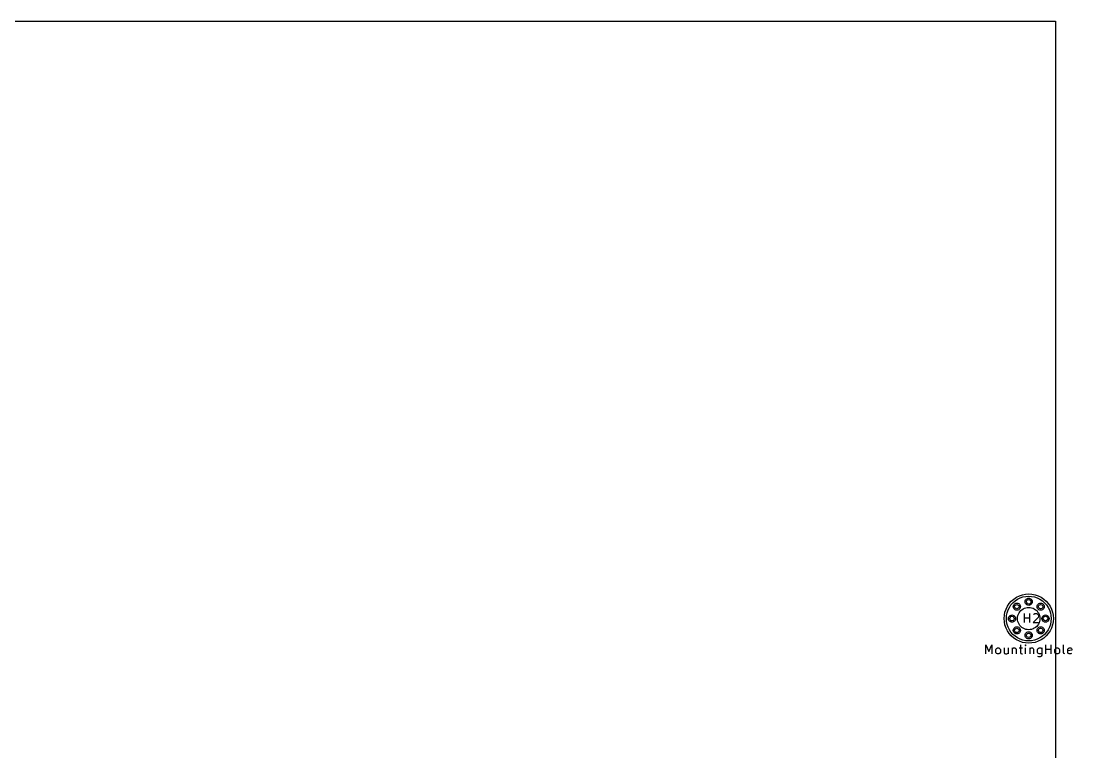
# Model space of a CAD drawing. Extents: x 0 to 235, y -164 to 2.
# Drawn here: x 117.9 to 235.4, y -81.9 to -0.2 of the extents above; entities that cross this region are included whole.
import ezdxf

# ---------------------------------------------------------------- set-up
doc = ezdxf.new("R2010")
doc.units = 0
doc.layers.get('0').update_dxf_attribs({"linetype": 'CONTINUOUS'})

msp = doc.modelspace()

# ---------------------------------------------------------------- linework, layer by layer
at = {"color": 7}
for p, q in [((2.20726, -0.208869), (233.50728, -0.208869)), ((233.50728, -0.208869), (233.50728, -162.111009)), ((229.447916, -65.670257), (229.447916, -65.670257)), ((229.447916, -65.670257), (229.447916, -65.670257)), ((229.597915, -65.670257), (229.597915, -65.670257)), ((229.597915, -65.670257), (229.597915, -65.670257)), ((229.597915, -65.670257), (229.597915, -65.670257)), ((229.597915, -65.670257), (229.597915, -65.670257)), ((230.773796, -65.121109), (230.773796, -65.121109)), ((230.773796, -65.121109), (230.773796, -65.121109)), ((230.923795, -65.121109), (230.923795, -65.121109)), ((230.923795, -65.121109), (230.923795, -65.121109)), ((230.923795, -65.121109), (230.923795, -65.121109)), ((230.923795, -65.121109), (230.923795, -65.121109)), ((232.099676, -65.670257), (232.099676, -65.670257)), ((232.099676, -65.670257), (232.099676, -65.670257)), ((232.249675, -65.670257), (232.249675, -65.670257)), ((232.249675, -65.670257), (232.249675, -65.670257)), ((232.249675, -65.670257), (232.249675, -65.670257)), ((232.249675, -65.670257), (232.249675, -65.670257)), ((230.0605, -67.447749), (230.0605, -66.446989)), ((230.0605, -66.924509), (230.632, -66.924509)), ((230.632, -67.447749), (230.632, -66.446989)), ((231.5845, -66.876249), (231.013, -67.447749)), ((231.06126, -66.543509), (231.10952, -66.495249)), ((231.10952, -66.495249), (231.2035, -66.446989)), ((231.2035, -66.446989), (231.44226, -66.446989)), ((231.44226, -66.446989), (231.53624, -66.495249)), ((231.53624, -66.495249), (231.5845, -66.543509)), ((231.5845, -66.543509), (231.63276, -66.637489)), ((231.63276, -66.734009), (231.5845, -66.876249)), ((231.63276, -66.637489), (231.63276, -66.734009)), ((228.898768, -66.996137), (228.898768, -66.996137)), ((228.898768, -66.996137), (228.898768, -66.996137)), ((229.048767, -66.996137), (229.048767, -66.996137)), ((229.048767, -66.996137), (229.048767, -66.996137)), ((229.048767, -66.996137), (229.048767, -66.996137)), ((229.048767, -66.996137), (229.048767, -66.996137)), ((231.013, -67.447749), (231.63276, -67.447749)), ((231.773796, -66.996137), (231.773796, -66.996137)), ((231.773796, -66.996137), (231.773796, -66.996137)), ((232.648824, -66.996137), (232.648824, -66.996137)), ((232.648824, -66.996137), (232.648824, -66.996137)), ((232.798823, -66.996137), (232.798823, -66.996137)), ((232.798823, -66.996137), (232.798823, -66.996137)), ((232.798823, -66.996137), (232.798823, -66.996137)), ((232.798823, -66.996137), (232.798823, -66.996137)), ((233.023796, -66.996137), (233.023796, -66.996137)), ((233.023796, -66.996137), (233.023796, -66.996137)), ((233.023796, -66.996137), (233.023796, -66.996137)), ((233.023796, -66.996137), (233.023796, -66.996137)), ((233.023796, -66.996137), (233.023796, -66.996137)), ((233.273803, -66.996137), (233.273803, -66.996137)), ((229.447916, -68.322017), (229.447916, -68.322017)), ((229.447916, -68.322017), (229.447916, -68.322017)), ((229.597915, -68.322017), (229.597915, -68.322017)), ((229.597915, -68.322017), (229.597915, -68.322017)), ((229.597915, -68.322017), (229.597915, -68.322017)), ((229.597915, -68.322017), (229.597915, -68.322017)), ((230.773796, -68.871165), (230.773796, -68.871165)), ((230.773796, -68.871165), (230.773796, -68.871165)), ((230.923795, -68.871165), (230.923795, -68.871165)), ((230.923795, -68.871165), (230.923795, -68.871165)), ((230.923795, -68.871165), (230.923795, -68.871165)), ((230.923795, -68.871165), (230.923795, -68.871165)), ((232.099676, -68.322017), (232.099676, -68.322017)), ((232.099676, -68.322017), (232.099676, -68.322017)), ((232.249675, -68.322017), (232.249675, -68.322017)), ((232.249675, -68.322017), (232.249675, -68.322017)), ((232.249675, -68.322017), (232.249675, -68.322017)), ((232.249675, -68.322017), (232.249675, -68.322017)), ((225.73742, -70.947869), (225.73742, -69.947109)), ((225.73742, -69.947109), (226.07016, -70.660849)), ((226.07016, -70.660849), (226.4029, -69.947109)), ((226.4029, -69.947109), (226.4029, -70.947869)), ((226.83216, -70.470349), (226.88042, -70.376369)), ((226.83216, -70.757369), (226.83216, -70.470349)), ((226.88042, -70.376369), (226.92614, -70.328109)), ((226.92614, -70.328109), (227.02266, -70.279849)), ((227.02266, -70.279849), (227.1649, -70.279849)), ((227.1649, -70.279849), (227.26142, -70.328109)), ((227.26142, -70.328109), (227.30714, -70.376369)), ((227.30714, -70.376369), (227.3554, -70.470349)), ((227.3554, -70.470349), (227.3554, -70.757369)), ((227.78466, -70.279849), (227.78466, -70.803089)), ((228.21392, -70.279849), (228.21392, -70.947869)), ((228.6889, -70.279849), (228.6889, -70.947869)), ((228.6889, -70.376369), (228.73716, -70.328109)), ((228.73716, -70.328109), (228.83114, -70.279849)), ((228.83114, -70.279849), (228.97592, -70.279849)), ((228.97592, -70.279849), (229.0699, -70.328109)), ((229.0699, -70.328109), (229.11816, -70.424629)), ((229.11816, -70.424629), (229.11816, -70.947869)), ((229.4509, -70.279849), (229.8319, -70.279849)), ((229.59314, -69.947109), (229.59314, -70.803089)), ((230.16464, -69.947109), (230.11892, -69.995369)), ((230.11892, -69.995369), (230.16464, -70.043629)), ((230.2129, -69.995369), (230.16464, -69.947109)), ((230.16464, -69.947109), (230.16464, -70.043629)), ((230.16464, -70.043629), (230.2129, -69.995369)), ((230.16464, -70.947869), (230.16464, -70.279849)), ((230.64216, -70.279849), (230.64216, -70.947869)), ((230.64216, -70.376369), (230.69042, -70.328109)), ((230.69042, -70.328109), (230.7844, -70.279849)), ((230.7844, -70.279849), (230.92664, -70.279849)), ((230.92664, -70.279849), (231.02316, -70.328109)), ((231.02316, -70.328109), (231.07142, -70.424629)), ((231.07142, -70.424629), (231.07142, -70.947869)), ((231.49814, -70.470349), (231.5464, -70.376369)), ((231.49814, -70.757369), (231.49814, -70.470349)), ((231.5464, -70.376369), (231.59466, -70.328109)), ((231.59466, -70.328109), (231.68864, -70.279849)), ((231.68864, -70.279849), (231.87914, -70.279849)), ((231.87914, -70.279849), (231.97566, -70.328109)), ((231.97566, -70.279849), (231.97566, -71.090109)), ((232.45064, -70.947869), (232.45064, -69.947109)), ((232.45064, -70.424629), (233.02214, -70.424629)), ((233.02214, -70.947869), (233.02214, -69.947109)), ((233.4514, -70.470349), (233.49966, -70.376369)), ((233.4514, -70.757369), (233.4514, -70.470349)), ((233.49966, -70.376369), (233.54538, -70.328109)), ((233.54538, -70.328109), (233.6419, -70.279849)), ((233.6419, -70.279849), (233.78414, -70.279849)), ((233.78414, -70.279849), (233.88066, -70.328109)), ((233.88066, -70.328109), (233.92638, -70.376369)), ((233.92638, -70.376369), (233.97464, -70.470349)), ((233.97464, -70.470349), (233.97464, -70.757369)), ((234.4039, -70.803089), (234.4039, -69.947109)), ((234.87888, -70.424629), (234.92714, -70.328109)), ((234.87888, -70.803089), (234.87888, -70.424629)), ((234.92714, -70.328109), (235.02366, -70.279849)), ((235.02366, -70.279849), (235.21416, -70.279849)), ((235.21416, -70.279849), (235.30814, -70.328109)), ((235.30814, -70.328109), (235.3564, -70.424629)), ((235.3564, -70.424629), (235.3564, -70.518609)), ((226.88042, -70.851349), (226.83216, -70.757369)), ((226.92614, -70.899609), (226.88042, -70.851349)), ((227.02266, -70.947869), (226.92614, -70.899609)), ((227.1649, -70.947869), (227.02266, -70.947869)), ((227.26142, -70.899609), (227.1649, -70.947869)), ((227.30714, -70.851349), (227.26142, -70.899609)), ((227.3554, -70.757369), (227.30714, -70.851349)), ((227.78466, -70.803089), (227.83292, -70.899609)), ((227.83292, -70.899609), (227.9269, -70.947869)), ((227.9269, -70.947869), (228.06914, -70.947869)), ((228.06914, -70.947869), (228.16566, -70.899609)), ((228.16566, -70.899609), (228.21392, -70.851349)), ((229.59314, -70.803089), (229.6414, -70.899609)), ((229.6414, -70.899609), (229.73792, -70.947869)), ((229.73792, -70.947869), (229.8319, -70.947869)), ((231.5464, -70.851349), (231.49814, -70.757369)), ((231.59466, -70.899609), (231.5464, -70.851349)), ((231.64038, -71.280609), (231.5464, -71.232349)), ((231.68864, -70.947869), (231.59466, -70.899609)), ((231.78516, -71.280609), (231.64038, -71.280609)), ((231.87914, -70.947869), (231.68864, -70.947869)), ((231.87914, -71.232349), (231.78516, -71.280609)), ((231.97566, -70.899609), (231.87914, -70.947869)), ((231.9274, -71.184089), (231.87914, -71.232349)), ((231.97566, -71.090109), (231.9274, -71.184089)), ((233.49966, -70.851349), (233.4514, -70.757369)), ((233.54538, -70.899609), (233.49966, -70.851349)), ((233.6419, -70.947869), (233.54538, -70.899609)), ((233.78414, -70.947869), (233.6419, -70.947869)), ((233.88066, -70.899609), (233.78414, -70.947869)), ((233.92638, -70.851349), (233.88066, -70.899609)), ((233.97464, -70.757369), (233.92638, -70.851349)), ((234.45216, -70.899609), (234.4039, -70.803089)), ((234.54614, -70.947869), (234.45216, -70.899609)), ((235.3564, -70.518609), (234.87888, -70.615129)), ((234.92714, -70.899609), (234.87888, -70.803089)), ((235.02366, -70.947869), (234.92714, -70.899609)), ((235.21416, -70.947869), (235.02366, -70.947869)), ((235.30814, -70.899609), (235.21416, -70.947869))]:
    msp.add_line(p, q, dxfattribs=at)
for points in [[(229.148792, -64.614561), (229.999648, -64.12332), (231.047944, -64.12332), (231.8988, -64.614561)], [(229.273796, -64.831074), (230.047299, -64.384492), (231.000293, -64.384492), (231.773796, -64.831074)], [(229.273796, -64.831074), (230.047299, -64.384492), (231.000293, -64.384492), (231.773796, -64.831074)], [(229.273796, -64.831074), (230.047299, -64.384492), (231.000293, -64.384492), (231.773796, -64.831074)], [(229.273796, -64.831074), (230.047299, -64.384492), (231.000293, -64.384492), (231.773796, -64.831074)], [(229.273796, -64.831074), (230.047299, -64.384492), (231.000293, -64.384492), (231.773796, -64.831074)], [(227.773789, -66.996137), (227.773789, -66.013654), (228.297937, -65.105803), (229.148792, -64.614561)], [(228.023796, -66.996137), (228.023796, -66.102973), (228.500293, -65.277656), (229.273796, -64.831074)], [(228.023796, -66.996137), (228.023796, -66.102973), (228.500293, -65.277656), (229.273796, -64.831074)], [(228.023796, -66.996137), (228.023796, -66.102973), (228.500293, -65.277656), (229.273796, -64.831074)], [(228.023796, -66.996137), (228.023796, -66.102973), (228.500293, -65.277656), (229.273796, -64.831074)], [(228.023796, -66.996137), (228.023796, -66.102973), (228.500293, -65.277656), (229.273796, -64.831074)], [(228.797917, -65.670257), (228.797917, -65.527351), (228.874156, -65.395301), (228.997916, -65.323848)], [(228.797917, -65.670257), (228.797917, -65.527351), (228.874156, -65.395301), (228.997916, -65.323848)], [(228.797917, -65.670257), (228.797917, -65.527351), (228.874156, -65.395301), (228.997916, -65.323848)], [(228.797917, -65.670257), (228.797917, -65.527351), (228.874156, -65.395301), (228.997916, -65.323848)], [(228.997916, -66.016667), (228.874156, -65.945214), (228.797917, -65.813163), (228.797917, -65.670257)], [(228.997916, -66.016667), (228.874156, -65.945214), (228.797917, -65.813163), (228.797917, -65.670257)], [(228.997916, -66.016667), (228.874156, -65.945214), (228.797917, -65.813163), (228.797917, -65.670257)], [(228.997916, -66.016667), (228.874156, -65.945214), (228.797917, -65.813163), (228.797917, -65.670257)], [(228.947916, -65.670257), (228.947916, -65.580941), (228.995566, -65.498409), (229.072916, -65.453751)], [(228.947916, -65.670257), (228.947916, -65.580941), (228.995566, -65.498409), (229.072916, -65.453751)], [(229.072916, -65.886764), (228.995566, -65.842105), (228.947916, -65.759574), (228.947916, -65.670257)], [(229.072916, -65.886764), (228.995566, -65.842105), (228.947916, -65.759574), (228.947916, -65.670257)], [(228.997916, -65.323848), (229.121677, -65.252395), (229.274155, -65.252395), (229.397916, -65.323848)], [(228.997916, -65.323848), (229.121677, -65.252395), (229.274155, -65.252395), (229.397916, -65.323848)], [(228.997916, -65.323848), (229.121677, -65.252395), (229.274155, -65.252395), (229.397916, -65.323848)], [(228.997916, -65.323848), (229.121677, -65.252395), (229.274155, -65.252395), (229.397916, -65.323848)], [(229.072916, -65.453751), (229.150266, -65.409093), (229.245566, -65.409093), (229.322916, -65.453751)], [(229.072916, -65.453751), (229.150266, -65.409093), (229.245566, -65.409093), (229.322916, -65.453751)], [(229.322916, -65.453751), (229.400266, -65.498409), (229.447916, -65.580941), (229.447916, -65.670257)], [(229.322916, -65.453751), (229.400266, -65.498409), (229.447916, -65.580941), (229.447916, -65.670257)], [(229.447916, -65.670257), (229.447916, -65.759574), (229.400266, -65.842105), (229.322916, -65.886764)], [(229.447916, -65.670257), (229.447916, -65.759574), (229.400266, -65.842105), (229.322916, -65.886764)], [(229.397916, -65.323848), (229.521676, -65.395301), (229.597915, -65.527351), (229.597915, -65.670257)], [(229.397916, -65.323848), (229.521676, -65.395301), (229.597915, -65.527351), (229.597915, -65.670257)], [(229.397916, -65.323848), (229.521676, -65.395301), (229.597915, -65.527351), (229.597915, -65.670257)], [(229.397916, -65.323848), (229.521676, -65.395301), (229.597915, -65.527351), (229.597915, -65.670257)], [(229.597915, -65.670257), (229.597915, -65.813163), (229.521676, -65.945214), (229.397916, -66.016667)], [(229.597915, -65.670257), (229.597915, -65.813163), (229.521676, -65.945214), (229.397916, -66.016667)], [(229.597915, -65.670257), (229.597915, -65.813163), (229.521676, -65.945214), (229.397916, -66.016667)], [(229.597915, -65.670257), (229.597915, -65.813163), (229.521676, -65.945214), (229.397916, -66.016667)], [(229.898796, -65.913605), (230.285547, -65.690314), (230.762045, -65.690314), (231.148796, -65.913605)], [(229.898796, -65.913605), (230.285547, -65.690314), (230.762045, -65.690314), (231.148796, -65.913605)], [(230.123797, -65.121109), (230.123797, -64.978203), (230.200036, -64.846153), (230.323796, -64.7747)], [(230.123797, -65.121109), (230.123797, -64.978203), (230.200036, -64.846153), (230.323796, -64.7747)], [(230.123797, -65.121109), (230.123797, -64.978203), (230.200036, -64.846153), (230.323796, -64.7747)], [(230.123797, -65.121109), (230.123797, -64.978203), (230.200036, -64.846153), (230.323796, -64.7747)], [(230.323796, -65.467519), (230.200036, -65.396066), (230.123797, -65.264015), (230.123797, -65.121109)], [(230.323796, -65.467519), (230.200036, -65.396066), (230.123797, -65.264015), (230.123797, -65.121109)], [(230.323796, -65.467519), (230.200036, -65.396066), (230.123797, -65.264015), (230.123797, -65.121109)], [(230.323796, -65.467519), (230.200036, -65.396066), (230.123797, -65.264015), (230.123797, -65.121109)], [(230.273796, -65.121109), (230.273796, -65.031793), (230.321446, -64.949261), (230.398796, -64.904603)], [(230.273796, -65.121109), (230.273796, -65.031793), (230.321446, -64.949261), (230.398796, -64.904603)], [(230.398796, -65.337616), (230.321446, -65.292957), (230.273796, -65.210426), (230.273796, -65.121109)], [(230.398796, -65.337616), (230.321446, -65.292957), (230.273796, -65.210426), (230.273796, -65.121109)], [(230.323796, -64.7747), (230.447557, -64.703247), (230.600035, -64.703247), (230.723796, -64.7747)], [(230.323796, -64.7747), (230.447557, -64.703247), (230.600035, -64.703247), (230.723796, -64.7747)], [(230.323796, -64.7747), (230.447557, -64.703247), (230.600035, -64.703247), (230.723796, -64.7747)], [(230.323796, -64.7747), (230.447557, -64.703247), (230.600035, -64.703247), (230.723796, -64.7747)], [(230.723796, -65.467519), (230.600035, -65.538972), (230.447557, -65.538972), (230.323796, -65.467519)], [(230.723796, -65.467519), (230.600035, -65.538972), (230.447557, -65.538972), (230.323796, -65.467519)], [(230.723796, -65.467519), (230.600035, -65.538972), (230.447557, -65.538972), (230.323796, -65.467519)], [(230.723796, -65.467519), (230.600035, -65.538972), (230.447557, -65.538972), (230.323796, -65.467519)], [(230.398796, -64.904603), (230.476146, -64.859945), (230.571446, -64.859945), (230.648796, -64.904603)], [(230.398796, -64.904603), (230.476146, -64.859945), (230.571446, -64.859945), (230.648796, -64.904603)], [(230.648796, -65.337616), (230.571446, -65.382274), (230.476146, -65.382274), (230.398796, -65.337616)], [(230.648796, -65.337616), (230.571446, -65.382274), (230.476146, -65.382274), (230.398796, -65.337616)], [(230.648796, -64.904603), (230.726146, -64.949261), (230.773796, -65.031793), (230.773796, -65.121109)], [(230.648796, -64.904603), (230.726146, -64.949261), (230.773796, -65.031793), (230.773796, -65.121109)], [(230.773796, -65.121109), (230.773796, -65.210426), (230.726146, -65.292957), (230.648796, -65.337616)], [(230.773796, -65.121109), (230.773796, -65.210426), (230.726146, -65.292957), (230.648796, -65.337616)], [(230.723796, -64.7747), (230.847556, -64.846153), (230.923795, -64.978203), (230.923795, -65.121109)], [(230.723796, -64.7747), (230.847556, -64.846153), (230.923795, -64.978203), (230.923795, -65.121109)], [(230.723796, -64.7747), (230.847556, -64.846153), (230.923795, -64.978203), (230.923795, -65.121109)], [(230.723796, -64.7747), (230.847556, -64.846153), (230.923795, -64.978203), (230.923795, -65.121109)], [(230.923795, -65.121109), (230.923795, -65.264015), (230.847556, -65.396066), (230.723796, -65.467519)], [(230.923795, -65.121109), (230.923795, -65.264015), (230.847556, -65.396066), (230.723796, -65.467519)], [(230.923795, -65.121109), (230.923795, -65.264015), (230.847556, -65.396066), (230.723796, -65.467519)], [(230.923795, -65.121109), (230.923795, -65.264015), (230.847556, -65.396066), (230.723796, -65.467519)], [(231.449677, -65.670257), (231.449677, -65.527351), (231.525916, -65.395301), (231.649676, -65.323848)], [(231.449677, -65.670257), (231.449677, -65.527351), (231.525916, -65.395301), (231.649676, -65.323848)], [(231.449677, -65.670257), (231.449677, -65.527351), (231.525916, -65.395301), (231.649676, -65.323848)], [(231.449677, -65.670257), (231.449677, -65.527351), (231.525916, -65.395301), (231.649676, -65.323848)], [(231.649676, -66.016667), (231.525916, -65.945214), (231.449677, -65.813163), (231.449677, -65.670257)], [(231.649676, -66.016667), (231.525916, -65.945214), (231.449677, -65.813163), (231.449677, -65.670257)], [(231.649676, -66.016667), (231.525916, -65.945214), (231.449677, -65.813163), (231.449677, -65.670257)], [(231.649676, -66.016667), (231.525916, -65.945214), (231.449677, -65.813163), (231.449677, -65.670257)], [(231.599676, -65.670257), (231.599676, -65.580941), (231.647326, -65.498409), (231.724676, -65.453751)], [(231.599676, -65.670257), (231.599676, -65.580941), (231.647326, -65.498409), (231.724676, -65.453751)], [(231.724676, -65.886764), (231.647326, -65.842105), (231.599676, -65.759574), (231.599676, -65.670257)], [(231.724676, -65.886764), (231.647326, -65.842105), (231.599676, -65.759574), (231.599676, -65.670257)], [(231.649676, -65.323848), (231.773437, -65.252395), (231.925915, -65.252395), (232.049676, -65.323848)], [(231.649676, -65.323848), (231.773437, -65.252395), (231.925915, -65.252395), (232.049676, -65.323848)], [(231.649676, -65.323848), (231.773437, -65.252395), (231.925915, -65.252395), (232.049676, -65.323848)], [(231.649676, -65.323848), (231.773437, -65.252395), (231.925915, -65.252395), (232.049676, -65.323848)], [(231.724676, -65.453751), (231.802026, -65.409093), (231.897326, -65.409093), (231.974676, -65.453751)], [(231.724676, -65.453751), (231.802026, -65.409093), (231.897326, -65.409093), (231.974676, -65.453751)], [(231.773796, -64.831074), (232.547299, -65.277656), (233.023796, -66.102973), (233.023796, -66.996137)], [(231.773796, -64.831074), (232.547299, -65.277656), (233.023796, -66.102973), (233.023796, -66.996137)], [(231.773796, -64.831074), (232.547299, -65.277656), (233.023796, -66.102973), (233.023796, -66.996137)], [(231.773796, -64.831074), (232.547299, -65.277656), (233.023796, -66.102973), (233.023796, -66.996137)], [(231.773796, -64.831074), (232.547299, -65.277656), (233.023796, -66.102973), (233.023796, -66.996137)], [(231.8988, -64.614561), (232.749655, -65.105803), (233.273803, -66.013654), (233.273803, -66.996137)], [(231.974676, -65.453751), (232.052026, -65.498409), (232.099676, -65.580941), (232.099676, -65.670257)], [(231.974676, -65.453751), (232.052026, -65.498409), (232.099676, -65.580941), (232.099676, -65.670257)], [(232.099676, -65.670257), (232.099676, -65.759574), (232.052026, -65.842105), (231.974676, -65.886764)], [(232.099676, -65.670257), (232.099676, -65.759574), (232.052026, -65.842105), (231.974676, -65.886764)], [(232.049676, -65.323848), (232.173436, -65.395301), (232.249675, -65.527351), (232.249675, -65.670257)], [(232.049676, -65.323848), (232.173436, -65.395301), (232.249675, -65.527351), (232.249675, -65.670257)], [(232.049676, -65.323848), (232.173436, -65.395301), (232.249675, -65.527351), (232.249675, -65.670257)], [(232.049676, -65.323848), (232.173436, -65.395301), (232.249675, -65.527351), (232.249675, -65.670257)], [(232.249675, -65.670257), (232.249675, -65.813163), (232.173436, -65.945214), (232.049676, -66.016667)], [(232.249675, -65.670257), (232.249675, -65.813163), (232.173436, -65.945214), (232.049676, -66.016667)], [(232.249675, -65.670257), (232.249675, -65.813163), (232.173436, -65.945214), (232.049676, -66.016667)], [(232.249675, -65.670257), (232.249675, -65.813163), (232.173436, -65.945214), (232.049676, -66.016667)], [(228.248769, -66.996137), (228.248769, -66.853231), (228.325008, -66.721181), (228.448768, -66.649728)], [(228.248769, -66.996137), (228.248769, -66.853231), (228.325008, -66.721181), (228.448768, -66.649728)], [(228.248769, -66.996137), (228.248769, -66.853231), (228.325008, -66.721181), (228.448768, -66.649728)], [(228.248769, -66.996137), (228.248769, -66.853231), (228.325008, -66.721181), (228.448768, -66.649728)], [(228.398768, -66.996137), (228.398768, -66.906821), (228.446418, -66.824289), (228.523768, -66.779631)], [(228.398768, -66.996137), (228.398768, -66.906821), (228.446418, -66.824289), (228.523768, -66.779631)], [(228.448768, -66.649728), (228.572529, -66.578275), (228.725007, -66.578275), (228.848768, -66.649728)], [(228.448768, -66.649728), (228.572529, -66.578275), (228.725007, -66.578275), (228.848768, -66.649728)], [(228.448768, -66.649728), (228.572529, -66.578275), (228.725007, -66.578275), (228.848768, -66.649728)], [(228.448768, -66.649728), (228.572529, -66.578275), (228.725007, -66.578275), (228.848768, -66.649728)], [(228.523768, -66.779631), (228.601118, -66.734973), (228.696418, -66.734973), (228.773768, -66.779631)], [(228.523768, -66.779631), (228.601118, -66.734973), (228.696418, -66.734973), (228.773768, -66.779631)], [(228.773768, -66.779631), (228.851118, -66.824289), (228.898768, -66.906821), (228.898768, -66.996137)], [(228.773768, -66.779631), (228.851118, -66.824289), (228.898768, -66.906821), (228.898768, -66.996137)], [(228.848768, -66.649728), (228.972528, -66.721181), (229.048767, -66.853231), (229.048767, -66.996137)], [(228.848768, -66.649728), (228.972528, -66.721181), (229.048767, -66.853231), (229.048767, -66.996137)], [(228.848768, -66.649728), (228.972528, -66.721181), (229.048767, -66.853231), (229.048767, -66.996137)], [(228.848768, -66.649728), (228.972528, -66.721181), (229.048767, -66.853231), (229.048767, -66.996137)], [(229.397916, -66.016667), (229.274155, -66.08812), (229.121677, -66.08812), (228.997916, -66.016667)], [(229.397916, -66.016667), (229.274155, -66.08812), (229.121677, -66.08812), (228.997916, -66.016667)], [(229.397916, -66.016667), (229.274155, -66.08812), (229.121677, -66.08812), (228.997916, -66.016667)], [(229.397916, -66.016667), (229.274155, -66.08812), (229.121677, -66.08812), (228.997916, -66.016667)], [(229.322916, -65.886764), (229.245566, -65.931422), (229.150266, -65.931422), (229.072916, -65.886764)], [(229.322916, -65.886764), (229.245566, -65.931422), (229.150266, -65.931422), (229.072916, -65.886764)], [(229.273796, -66.996137), (229.273796, -66.549555), (229.512045, -66.136896), (229.898796, -65.913605)], [(229.273796, -66.996137), (229.273796, -66.549555), (229.512045, -66.136896), (229.898796, -65.913605)], [(231.148796, -65.913605), (231.535547, -66.136896), (231.773796, -66.549555), (231.773796, -66.996137)], [(231.148796, -65.913605), (231.535547, -66.136896), (231.773796, -66.549555), (231.773796, -66.996137)], [(232.049676, -66.016667), (231.925915, -66.08812), (231.773437, -66.08812), (231.649676, -66.016667)], [(232.049676, -66.016667), (231.925915, -66.08812), (231.773437, -66.08812), (231.649676, -66.016667)], [(232.049676, -66.016667), (231.925915, -66.08812), (231.773437, -66.08812), (231.649676, -66.016667)], [(232.049676, -66.016667), (231.925915, -66.08812), (231.773437, -66.08812), (231.649676, -66.016667)], [(231.974676, -65.886764), (231.897326, -65.931422), (231.802026, -65.931422), (231.724676, -65.886764)], [(231.974676, -65.886764), (231.897326, -65.931422), (231.802026, -65.931422), (231.724676, -65.886764)], [(231.998825, -66.996137), (231.998825, -66.853231), (232.075064, -66.721181), (232.198824, -66.649728)], [(231.998825, -66.996137), (231.998825, -66.853231), (232.075064, -66.721181), (232.198824, -66.649728)], [(231.998825, -66.996137), (231.998825, -66.853231), (232.075064, -66.721181), (232.198824, -66.649728)], [(231.998825, -66.996137), (231.998825, -66.853231), (232.075064, -66.721181), (232.198824, -66.649728)], [(232.148824, -66.996137), (232.148824, -66.906821), (232.196474, -66.824289), (232.273824, -66.779631)], [(232.148824, -66.996137), (232.148824, -66.906821), (232.196474, -66.824289), (232.273824, -66.779631)], [(232.198824, -66.649728), (232.322585, -66.578275), (232.475063, -66.578275), (232.598824, -66.649728)], [(232.198824, -66.649728), (232.322585, -66.578275), (232.475063, -66.578275), (232.598824, -66.649728)], [(232.198824, -66.649728), (232.322585, -66.578275), (232.475063, -66.578275), (232.598824, -66.649728)], [(232.198824, -66.649728), (232.322585, -66.578275), (232.475063, -66.578275), (232.598824, -66.649728)], [(232.273824, -66.779631), (232.351174, -66.734973), (232.446474, -66.734973), (232.523824, -66.779631)], [(232.273824, -66.779631), (232.351174, -66.734973), (232.446474, -66.734973), (232.523824, -66.779631)], [(232.523824, -66.779631), (232.601174, -66.824289), (232.648824, -66.906821), (232.648824, -66.996137)], [(232.523824, -66.779631), (232.601174, -66.824289), (232.648824, -66.906821), (232.648824, -66.996137)], [(232.598824, -66.649728), (232.722584, -66.721181), (232.798823, -66.853231), (232.798823, -66.996137)], [(232.598824, -66.649728), (232.722584, -66.721181), (232.798823, -66.853231), (232.798823, -66.996137)], [(232.598824, -66.649728), (232.722584, -66.721181), (232.798823, -66.853231), (232.798823, -66.996137)], [(232.598824, -66.649728), (232.722584, -66.721181), (232.798823, -66.853231), (232.798823, -66.996137)], [(229.148792, -69.377713), (228.297937, -68.886472), (227.773789, -67.97862), (227.773789, -66.996137)], [(229.273796, -69.161201), (228.500293, -68.714619), (228.023796, -67.889301), (228.023796, -66.996137)], [(229.273796, -69.161201), (228.500293, -68.714619), (228.023796, -67.889301), (228.023796, -66.996137)], [(229.273796, -69.161201), (228.500293, -68.714619), (228.023796, -67.889301), (228.023796, -66.996137)], [(229.273796, -69.161201), (228.500293, -68.714619), (228.023796, -67.889301), (228.023796, -66.996137)], [(229.273796, -69.161201), (228.500293, -68.714619), (228.023796, -67.889301), (228.023796, -66.996137)], [(228.448768, -67.342547), (228.325008, -67.271094), (228.248769, -67.139043), (228.248769, -66.996137)], [(228.448768, -67.342547), (228.325008, -67.271094), (228.248769, -67.139043), (228.248769, -66.996137)], [(228.448768, -67.342547), (228.325008, -67.271094), (228.248769, -67.139043), (228.248769, -66.996137)], [(228.448768, -67.342547), (228.325008, -67.271094), (228.248769, -67.139043), (228.248769, -66.996137)], [(228.523768, -67.212644), (228.446418, -67.167985), (228.398768, -67.085454), (228.398768, -66.996137)], [(228.523768, -67.212644), (228.446418, -67.167985), (228.398768, -67.085454), (228.398768, -66.996137)], [(228.848768, -67.342547), (228.725007, -67.414), (228.572529, -67.414), (228.448768, -67.342547)], [(228.848768, -67.342547), (228.725007, -67.414), (228.572529, -67.414), (228.448768, -67.342547)], [(228.848768, -67.342547), (228.725007, -67.414), (228.572529, -67.414), (228.448768, -67.342547)], [(228.848768, -67.342547), (228.725007, -67.414), (228.572529, -67.414), (228.448768, -67.342547)], [(228.773768, -67.212644), (228.696418, -67.257302), (228.601118, -67.257302), (228.523768, -67.212644)], [(228.773768, -67.212644), (228.696418, -67.257302), (228.601118, -67.257302), (228.523768, -67.212644)], [(228.898768, -66.996137), (228.898768, -67.085454), (228.851118, -67.167985), (228.773768, -67.212644)], [(228.898768, -66.996137), (228.898768, -67.085454), (228.851118, -67.167985), (228.773768, -67.212644)], [(228.797917, -68.322017), (228.797917, -68.179111), (228.874156, -68.047061), (228.997916, -67.975608)], [(228.797917, -68.322017), (228.797917, -68.179111), (228.874156, -68.047061), (228.997916, -67.975608)], [(228.797917, -68.322017), (228.797917, -68.179111), (228.874156, -68.047061), (228.997916, -67.975608)], [(228.797917, -68.322017), (228.797917, -68.179111), (228.874156, -68.047061), (228.997916, -67.975608)], [(229.048767, -66.996137), (229.048767, -67.139043), (228.972528, -67.271094), (228.848768, -67.342547)], [(229.048767, -66.996137), (229.048767, -67.139043), (228.972528, -67.271094), (228.848768, -67.342547)], [(229.048767, -66.996137), (229.048767, -67.139043), (228.972528, -67.271094), (228.848768, -67.342547)], [(229.048767, -66.996137), (229.048767, -67.139043), (228.972528, -67.271094), (228.848768, -67.342547)], [(228.947916, -68.322017), (228.947916, -68.232701), (228.995566, -68.150169), (229.072916, -68.105511)], [(228.947916, -68.322017), (228.947916, -68.232701), (228.995566, -68.150169), (229.072916, -68.105511)], [(228.997916, -67.975608), (229.121677, -67.904155), (229.274155, -67.904155), (229.397916, -67.975608)], [(228.997916, -67.975608), (229.121677, -67.904155), (229.274155, -67.904155), (229.397916, -67.975608)], [(228.997916, -67.975608), (229.121677, -67.904155), (229.274155, -67.904155), (229.397916, -67.975608)], [(228.997916, -67.975608), (229.121677, -67.904155), (229.274155, -67.904155), (229.397916, -67.975608)], [(229.072916, -68.105511), (229.150266, -68.060853), (229.245566, -68.060853), (229.322916, -68.105511)], [(229.072916, -68.105511), (229.150266, -68.060853), (229.245566, -68.060853), (229.322916, -68.105511)], [(229.898796, -68.078669), (229.512045, -67.855378), (229.273796, -67.442719), (229.273796, -66.996137)], [(229.898796, -68.078669), (229.512045, -67.855378), (229.273796, -67.442719), (229.273796, -66.996137)], [(229.322916, -68.105511), (229.400266, -68.150169), (229.447916, -68.232701), (229.447916, -68.322017)], [(229.322916, -68.105511), (229.400266, -68.150169), (229.447916, -68.232701), (229.447916, -68.322017)], [(229.397916, -67.975608), (229.521676, -68.047061), (229.597915, -68.179111), (229.597915, -68.322017)], [(229.397916, -67.975608), (229.521676, -68.047061), (229.597915, -68.179111), (229.597915, -68.322017)], [(229.397916, -67.975608), (229.521676, -68.047061), (229.597915, -68.179111), (229.597915, -68.322017)], [(229.397916, -67.975608), (229.521676, -68.047061), (229.597915, -68.179111), (229.597915, -68.322017)], [(231.148796, -68.078669), (230.762045, -68.30196), (230.285547, -68.30196), (229.898796, -68.078669)], [(231.148796, -68.078669), (230.762045, -68.30196), (230.285547, -68.30196), (229.898796, -68.078669)], [(231.773796, -66.996137), (231.773796, -67.442719), (231.535547, -67.855378), (231.148796, -68.078669)], [(231.773796, -66.996137), (231.773796, -67.442719), (231.535547, -67.855378), (231.148796, -68.078669)], [(231.449677, -68.322017), (231.449677, -68.179111), (231.525916, -68.047061), (231.649676, -67.975608)], [(231.449677, -68.322017), (231.449677, -68.179111), (231.525916, -68.047061), (231.649676, -67.975608)], [(231.449677, -68.322017), (231.449677, -68.179111), (231.525916, -68.047061), (231.649676, -67.975608)], [(231.449677, -68.322017), (231.449677, -68.179111), (231.525916, -68.047061), (231.649676, -67.975608)], [(231.599676, -68.322017), (231.599676, -68.232701), (231.647326, -68.150169), (231.724676, -68.105511)], [(231.599676, -68.322017), (231.599676, -68.232701), (231.647326, -68.150169), (231.724676, -68.105511)], [(231.649676, -67.975608), (231.773437, -67.904155), (231.925915, -67.904155), (232.049676, -67.975608)], [(231.649676, -67.975608), (231.773437, -67.904155), (231.925915, -67.904155), (232.049676, -67.975608)], [(231.649676, -67.975608), (231.773437, -67.904155), (231.925915, -67.904155), (232.049676, -67.975608)], [(231.649676, -67.975608), (231.773437, -67.904155), (231.925915, -67.904155), (232.049676, -67.975608)], [(231.724676, -68.105511), (231.802026, -68.060853), (231.897326, -68.060853), (231.974676, -68.105511)], [(231.724676, -68.105511), (231.802026, -68.060853), (231.897326, -68.060853), (231.974676, -68.105511)], [(233.023796, -66.996137), (233.023796, -67.889301), (232.547299, -68.714619), (231.773796, -69.161201)], [(233.023796, -66.996137), (233.023796, -67.889301), (232.547299, -68.714619), (231.773796, -69.161201)], [(233.023796, -66.996137), (233.023796, -67.889301), (232.547299, -68.714619), (231.773796, -69.161201)], [(233.023796, -66.996137), (233.023796, -67.889301), (232.547299, -68.714619), (231.773796, -69.161201)], [(233.023796, -66.996137), (233.023796, -67.889301), (232.547299, -68.714619), (231.773796, -69.161201)], [(233.273803, -66.996137), (233.273803, -67.97862), (232.749655, -68.886472), (231.8988, -69.377713)], [(231.974676, -68.105511), (232.052026, -68.150169), (232.099676, -68.232701), (232.099676, -68.322017)], [(231.974676, -68.105511), (232.052026, -68.150169), (232.099676, -68.232701), (232.099676, -68.322017)], [(232.198824, -67.342547), (232.075064, -67.271094), (231.998825, -67.139043), (231.998825, -66.996137)], [(232.198824, -67.342547), (232.075064, -67.271094), (231.998825, -67.139043), (231.998825, -66.996137)], [(232.198824, -67.342547), (232.075064, -67.271094), (231.998825, -67.139043), (231.998825, -66.996137)], [(232.198824, -67.342547), (232.075064, -67.271094), (231.998825, -67.139043), (231.998825, -66.996137)], [(232.049676, -67.975608), (232.173436, -68.047061), (232.249675, -68.179111), (232.249675, -68.322017)], [(232.049676, -67.975608), (232.173436, -68.047061), (232.249675, -68.179111), (232.249675, -68.322017)], [(232.049676, -67.975608), (232.173436, -68.047061), (232.249675, -68.179111), (232.249675, -68.322017)], [(232.049676, -67.975608), (232.173436, -68.047061), (232.249675, -68.179111), (232.249675, -68.322017)], [(232.273824, -67.212644), (232.196474, -67.167985), (232.148824, -67.085454), (232.148824, -66.996137)], [(232.273824, -67.212644), (232.196474, -67.167985), (232.148824, -67.085454), (232.148824, -66.996137)], [(232.598824, -67.342547), (232.475063, -67.414), (232.322585, -67.414), (232.198824, -67.342547)], [(232.598824, -67.342547), (232.475063, -67.414), (232.322585, -67.414), (232.198824, -67.342547)], [(232.598824, -67.342547), (232.475063, -67.414), (232.322585, -67.414), (232.198824, -67.342547)], [(232.598824, -67.342547), (232.475063, -67.414), (232.322585, -67.414), (232.198824, -67.342547)], [(232.523824, -67.212644), (232.446474, -67.257302), (232.351174, -67.257302), (232.273824, -67.212644)], [(232.523824, -67.212644), (232.446474, -67.257302), (232.351174, -67.257302), (232.273824, -67.212644)], [(232.648824, -66.996137), (232.648824, -67.085454), (232.601174, -67.167985), (232.523824, -67.212644)], [(232.648824, -66.996137), (232.648824, -67.085454), (232.601174, -67.167985), (232.523824, -67.212644)], [(232.798823, -66.996137), (232.798823, -67.139043), (232.722584, -67.271094), (232.598824, -67.342547)], [(232.798823, -66.996137), (232.798823, -67.139043), (232.722584, -67.271094), (232.598824, -67.342547)], [(232.798823, -66.996137), (232.798823, -67.139043), (232.722584, -67.271094), (232.598824, -67.342547)], [(232.798823, -66.996137), (232.798823, -67.139043), (232.722584, -67.271094), (232.598824, -67.342547)], [(228.997916, -68.668427), (228.874156, -68.596974), (228.797917, -68.464923), (228.797917, -68.322017)], [(228.997916, -68.668427), (228.874156, -68.596974), (228.797917, -68.464923), (228.797917, -68.322017)], [(228.997916, -68.668427), (228.874156, -68.596974), (228.797917, -68.464923), (228.797917, -68.322017)], [(228.997916, -68.668427), (228.874156, -68.596974), (228.797917, -68.464923), (228.797917, -68.322017)], [(229.072916, -68.538524), (228.995566, -68.493865), (228.947916, -68.411334), (228.947916, -68.322017)], [(229.072916, -68.538524), (228.995566, -68.493865), (228.947916, -68.411334), (228.947916, -68.322017)], [(229.397916, -68.668427), (229.274155, -68.73988), (229.121677, -68.73988), (228.997916, -68.668427)], [(229.397916, -68.668427), (229.274155, -68.73988), (229.121677, -68.73988), (228.997916, -68.668427)], [(229.397916, -68.668427), (229.274155, -68.73988), (229.121677, -68.73988), (228.997916, -68.668427)], [(229.397916, -68.668427), (229.274155, -68.73988), (229.121677, -68.73988), (228.997916, -68.668427)], [(229.322916, -68.538524), (229.245566, -68.583182), (229.150266, -68.583182), (229.072916, -68.538524)], [(229.322916, -68.538524), (229.245566, -68.583182), (229.150266, -68.583182), (229.072916, -68.538524)], [(231.773796, -69.161201), (231.000293, -69.607783), (230.047299, -69.607783), (229.273796, -69.161201)], [(231.773796, -69.161201), (231.000293, -69.607783), (230.047299, -69.607783), (229.273796, -69.161201)], [(231.773796, -69.161201), (231.000293, -69.607783), (230.047299, -69.607783), (229.273796, -69.161201)], [(231.773796, -69.161201), (231.000293, -69.607783), (230.047299, -69.607783), (229.273796, -69.161201)], [(231.773796, -69.161201), (231.000293, -69.607783), (230.047299, -69.607783), (229.273796, -69.161201)], [(229.447916, -68.322017), (229.447916, -68.411334), (229.400266, -68.493865), (229.322916, -68.538524)], [(229.447916, -68.322017), (229.447916, -68.411334), (229.400266, -68.493865), (229.322916, -68.538524)], [(229.597915, -68.322017), (229.597915, -68.464923), (229.521676, -68.596974), (229.397916, -68.668427)], [(229.597915, -68.322017), (229.597915, -68.464923), (229.521676, -68.596974), (229.397916, -68.668427)], [(229.597915, -68.322017), (229.597915, -68.464923), (229.521676, -68.596974), (229.397916, -68.668427)], [(229.597915, -68.322017), (229.597915, -68.464923), (229.521676, -68.596974), (229.397916, -68.668427)], [(230.123797, -68.871165), (230.123797, -68.728259), (230.200036, -68.596209), (230.323796, -68.524756)], [(230.123797, -68.871165), (230.123797, -68.728259), (230.200036, -68.596209), (230.323796, -68.524756)], [(230.123797, -68.871165), (230.123797, -68.728259), (230.200036, -68.596209), (230.323796, -68.524756)], [(230.123797, -68.871165), (230.123797, -68.728259), (230.200036, -68.596209), (230.323796, -68.524756)], [(230.323796, -69.217575), (230.200036, -69.146122), (230.123797, -69.014071), (230.123797, -68.871165)], [(230.323796, -69.217575), (230.200036, -69.146122), (230.123797, -69.014071), (230.123797, -68.871165)], [(230.323796, -69.217575), (230.200036, -69.146122), (230.123797, -69.014071), (230.123797, -68.871165)], [(230.323796, -69.217575), (230.200036, -69.146122), (230.123797, -69.014071), (230.123797, -68.871165)], [(230.273796, -68.871165), (230.273796, -68.781849), (230.321446, -68.699317), (230.398796, -68.654659)], [(230.273796, -68.871165), (230.273796, -68.781849), (230.321446, -68.699317), (230.398796, -68.654659)], [(230.398796, -69.087672), (230.321446, -69.043013), (230.273796, -68.960482), (230.273796, -68.871165)], [(230.398796, -69.087672), (230.321446, -69.043013), (230.273796, -68.960482), (230.273796, -68.871165)], [(230.323796, -68.524756), (230.447557, -68.453303), (230.600035, -68.453303), (230.723796, -68.524756)], [(230.323796, -68.524756), (230.447557, -68.453303), (230.600035, -68.453303), (230.723796, -68.524756)], [(230.323796, -68.524756), (230.447557, -68.453303), (230.600035, -68.453303), (230.723796, -68.524756)], [(230.323796, -68.524756), (230.447557, -68.453303), (230.600035, -68.453303), (230.723796, -68.524756)], [(230.723796, -69.217575), (230.600035, -69.289028), (230.447557, -69.289028), (230.323796, -69.217575)], [(230.723796, -69.217575), (230.600035, -69.289028), (230.447557, -69.289028), (230.323796, -69.217575)], [(230.723796, -69.217575), (230.600035, -69.289028), (230.447557, -69.289028), (230.323796, -69.217575)], [(230.723796, -69.217575), (230.600035, -69.289028), (230.447557, -69.289028), (230.323796, -69.217575)], [(230.398796, -68.654659), (230.476146, -68.610001), (230.571446, -68.610001), (230.648796, -68.654659)], [(230.398796, -68.654659), (230.476146, -68.610001), (230.571446, -68.610001), (230.648796, -68.654659)], [(230.648796, -69.087672), (230.571446, -69.13233), (230.476146, -69.13233), (230.398796, -69.087672)], [(230.648796, -69.087672), (230.571446, -69.13233), (230.476146, -69.13233), (230.398796, -69.087672)], [(230.648796, -68.654659), (230.726146, -68.699317), (230.773796, -68.781849), (230.773796, -68.871165)], [(230.648796, -68.654659), (230.726146, -68.699317), (230.773796, -68.781849), (230.773796, -68.871165)], [(230.773796, -68.871165), (230.773796, -68.960482), (230.726146, -69.043013), (230.648796, -69.087672)], [(230.773796, -68.871165), (230.773796, -68.960482), (230.726146, -69.043013), (230.648796, -69.087672)], [(230.723796, -68.524756), (230.847556, -68.596209), (230.923795, -68.728259), (230.923795, -68.871165)], [(230.723796, -68.524756), (230.847556, -68.596209), (230.923795, -68.728259), (230.923795, -68.871165)], [(230.723796, -68.524756), (230.847556, -68.596209), (230.923795, -68.728259), (230.923795, -68.871165)], [(230.723796, -68.524756), (230.847556, -68.596209), (230.923795, -68.728259), (230.923795, -68.871165)], [(230.923795, -68.871165), (230.923795, -69.014071), (230.847556, -69.146122), (230.723796, -69.217575)], [(230.923795, -68.871165), (230.923795, -69.014071), (230.847556, -69.146122), (230.723796, -69.217575)], [(230.923795, -68.871165), (230.923795, -69.014071), (230.847556, -69.146122), (230.723796, -69.217575)], [(230.923795, -68.871165), (230.923795, -69.014071), (230.847556, -69.146122), (230.723796, -69.217575)], [(231.649676, -68.668427), (231.525916, -68.596974), (231.449677, -68.464923), (231.449677, -68.322017)], [(231.649676, -68.668427), (231.525916, -68.596974), (231.449677, -68.464923), (231.449677, -68.322017)], [(231.649676, -68.668427), (231.525916, -68.596974), (231.449677, -68.464923), (231.449677, -68.322017)], [(231.649676, -68.668427), (231.525916, -68.596974), (231.449677, -68.464923), (231.449677, -68.322017)], [(231.724676, -68.538524), (231.647326, -68.493865), (231.599676, -68.411334), (231.599676, -68.322017)], [(231.724676, -68.538524), (231.647326, -68.493865), (231.599676, -68.411334), (231.599676, -68.322017)], [(232.049676, -68.668427), (231.925915, -68.73988), (231.773437, -68.73988), (231.649676, -68.668427)], [(232.049676, -68.668427), (231.925915, -68.73988), (231.773437, -68.73988), (231.649676, -68.668427)], [(232.049676, -68.668427), (231.925915, -68.73988), (231.773437, -68.73988), (231.649676, -68.668427)], [(232.049676, -68.668427), (231.925915, -68.73988), (231.773437, -68.73988), (231.649676, -68.668427)], [(231.974676, -68.538524), (231.897326, -68.583182), (231.802026, -68.583182), (231.724676, -68.538524)], [(231.974676, -68.538524), (231.897326, -68.583182), (231.802026, -68.583182), (231.724676, -68.538524)], [(232.099676, -68.322017), (232.099676, -68.411334), (232.052026, -68.493865), (231.974676, -68.538524)], [(232.099676, -68.322017), (232.099676, -68.411334), (232.052026, -68.493865), (231.974676, -68.538524)], [(232.249675, -68.322017), (232.249675, -68.464923), (232.173436, -68.596974), (232.049676, -68.668427)], [(232.249675, -68.322017), (232.249675, -68.464923), (232.173436, -68.596974), (232.049676, -68.668427)], [(232.249675, -68.322017), (232.249675, -68.464923), (232.173436, -68.596974), (232.049676, -68.668427)], [(232.249675, -68.322017), (232.249675, -68.464923), (232.173436, -68.596974), (232.049676, -68.668427)], [(231.8988, -69.377713), (231.047944, -69.868955), (229.999648, -69.868955), (229.148792, -69.377713)]]:
    msp.add_open_spline(points, degree=3, dxfattribs=at)

doc.saveas('drawing.dxf')
